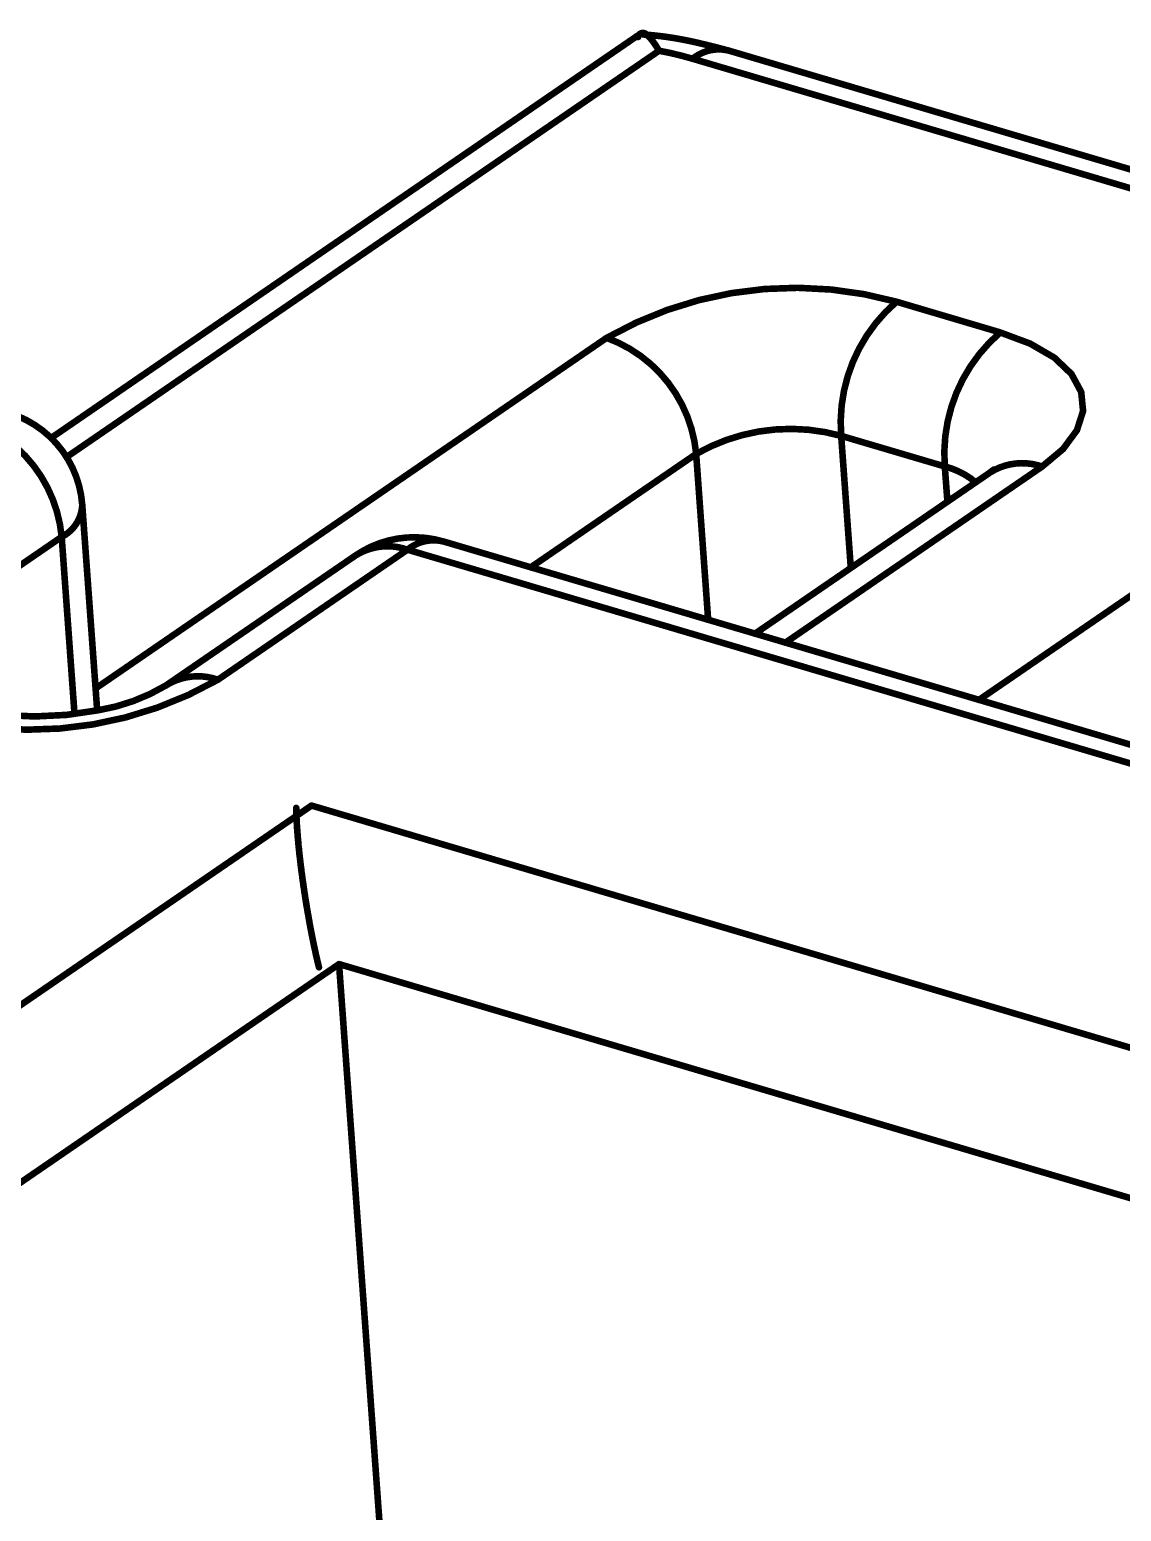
# Model space of a CAD drawing. Header units: inches. Extents: x 0 to 35.2, y -0.7 to 15.9.
# Drawn here: x 33.8411 to 33.9239, y 9.7648 to 9.8772 of the extents above; entities that cross this region are included whole.
import ezdxf

# ---------------------------------------------------------------- set-up
doc = ezdxf.new("R2010")
doc.units = ezdxf.units.IN
doc.header["$MEASUREMENT"] = 0
doc.layers.add('Dimensions', color=6, linetype='Continuous')

msp = doc.modelspace()

# ---------------------------------------------------------------- linework, layer by layer
at = {"layer": 'Dimensions'}
for points in [[(33.88726, 9.87662, 0.0005, 0.0005, -0.607337), (33.88787, 9.87683, 0.0005, 0.0005, 0)], [(33.88765, 9.87681, 0.0005, 0.0005, -0.013057), (33.88901, 9.87668, 0.0005, 0.0005, 0)], [(33.88787, 9.87683, 0.0005, 0.0005, -0.063283), (33.88821, 9.8765, 0.0005, 0.0005, 0)], [(33.84273, 9.84622, 0.0005, 0.0005, 0), (33.88723, 9.87673, 0.0005, 0.0005, 0)], [(33.88821, 9.8765, 0.0005, 0.0005, -0.027102), (33.88854, 9.87606, 0.0005, 0.0005, 0)], [(33.88854, 9.87606, 0.0005, 0.0005, -0.008022), (33.88885, 9.87558, 0.0005, 0.0005, 0)], [(33.88901, 9.87668, 0.0005, 0.0005, -0.014152), (33.89033, 9.87648, 0.0005, 0.0005, 0)], [(33.89033, 9.87648, 0.0005, 0.0005, -0.010453), (33.89162, 9.87622, 0.0005, 0.0005, 0)], [(33.89139, 9.87497, 0.0005, 0.0005, -0.237149), (33.89413, 9.87559, 0.0005, 0.0005, 0)], [(33.89162, 9.87622, 0.0005, 0.0005, -0.008569), (33.89413, 9.87559, 0.0005, 0.0005, 0)], [(33.8439, 9.84477, 0.0005, 0.0005, 0), (33.88885, 9.87558, 0.0005, 0.0005, 0)], [(33.88885, 9.87558, 0.0005, 0.0005, -0.025451), (33.89139, 9.87497, 0.0005, 0.0005, 0)], [(33.89139, 9.87497, 0.0005, 0.0005, 0), (34.13408, 9.80324, 0.0005, 0.0005, 0)], [(33.89413, 9.87559, 0.0005, 0.0005, 0), (34.13682, 9.80385, 0.0005, 0.0005, 0)], [(33.88487, 9.85381, 0.0005, 0.0005, -0.200602), (33.90686, 9.85655, 0.0005, 0.0005, 0)], [(33.90266, 9.84638, 0.0005, 0.0005, -0.239837), (33.90686, 9.85655, 0.0005, 0.0005, 0)], [(33.90686, 9.85655, 0.0005, 0.0005, 0), (33.91473, 9.85422, 0.0005, 0.0005, 0)], [(33.8461, 9.82723, 0.0005, 0.0005, 0), (33.88487, 9.85381, 0.0005, 0.0005, 0)], [(33.88487, 9.85381, 0.0005, 0.0005, -0.290623), (33.89166, 9.84501, 0.0005, 0.0005, 0)], [(33.91052, 9.84406, 0.0005, 0.0005, -0.239837), (33.91473, 9.85422, 0.0005, 0.0005, 0)], [(33.91473, 9.85422, 0.0005, 0.0005, 0), (33.917, 9.85337, 0.0005, 0.0005, 0)], [(33.917, 9.85337, 0.0005, 0.0005, 0), (33.91883, 9.85231, 0.0005, 0.0005, 0)], [(33.91883, 9.85231, 0.0005, 0.0005, 0), (33.92013, 9.85107, 0.0005, 0.0005, 0)], [(33.92013, 9.85107, 0.0005, 0.0005, 0), (33.92087, 9.8497, 0.0005, 0.0005, 0)], [(33.92087, 9.8497, 0.0005, 0.0005, 0), (33.92101, 9.84826, 0.0005, 0.0005, 0)], [(33.83947, 9.84813, 0.0005, 0.0005, -0.312365), (33.84509, 9.84115, 0.0005, 0.0005, 0)], [(33.92054, 9.8468, 0.0005, 0.0005, 0), (33.92101, 9.84826, 0.0005, 0.0005, 0)], [(33.83673, 9.84752, 0.0005, 0.0005, -0.290623), (33.84353, 9.83872, 0.0005, 0.0005, 0)], [(33.89166, 9.84501, 0.0005, 0.0005, -0.200602), (33.90266, 9.84638, 0.0005, 0.0005, 0)], [(33.91949, 9.84538, 0.0005, 0.0005, 0), (33.92054, 9.8468, 0.0005, 0.0005, 0)], [(33.90266, 9.84638, 0.0005, 0.0005, 0), (33.91052, 9.84406, 0.0005, 0.0005, 0)], [(33.90266, 9.84638, 0.0005, 0.0005, 0), (33.90339, 9.83636, 0.0005, 0.0005, 0)], [(33.9179, 9.84405, 0.0005, 0.0005, 0), (33.91949, 9.84538, 0.0005, 0.0005, 0)], [(33.87911, 9.83641, 0.0005, 0.0005, 0), (33.89166, 9.84501, 0.0005, 0.0005, 0)], [(33.89166, 9.84501, 0.0005, 0.0005, 0), (33.89257, 9.83243, 0.0005, 0.0005, 0)], [(33.91395, 9.8436, 0.0005, 0.0005, -0.230341), (33.9179, 9.84405, 0.0005, 0.0005, 0)], [(33.89612, 9.83138, 0.0005, 0.0005, 0), (33.91395, 9.8436, 0.0005, 0.0005, 0)], [(33.89843, 9.8307, 0.0005, 0.0005, 0), (33.9179, 9.84405, 0.0005, 0.0005, 0)], [(33.91052, 9.84406, 0.0005, 0.0005, 0), (33.91072, 9.84139, 0.0005, 0.0005, 0)], [(33.91052, 9.84406, 0.0005, 0.0005, -0.113803), (33.91286, 9.84286, 0.0005, 0.0005, 0)], [(33.91395, 9.8436, 0.0005, 0.0005, 0), (33.91408, 9.84371, 0.0005, 0.0005, 0)], [(33.91408, 9.84371, 0.0005, 0.0005, 0), (33.91419, 9.84378, 0.0005, 0.0005, 0)], [(33.91419, 9.84378, 0.0005, 0.0005, 0), (33.91424, 9.84382, 0.0005, 0.0005, 0)], [(33.91424, 9.84382, 0.0005, 0.0005, -33.501961), (33.91424, 9.84382, 0.0005, 0.0005, 0)], [(33.84509, 9.84115, 0.0005, 0.0005, -0.27419), (33.84353, 9.83872, 0.0005, 0.0005, 0)], [(33.84509, 9.84115, 0.0005, 0.0005, 0), (33.84622, 9.8256, 0.0005, 0.0005, 0)], [(33.82915, 9.82886, 0.0005, 0.0005, 0), (33.84353, 9.83872, 0.0005, 0.0005, 0)], [(33.84353, 9.83872, 0.0005, 0.0005, 0), (33.8445, 9.82533, 0.0005, 0.0005, 0)], [(33.86582, 9.83731, 0.0005, 0.0005, -0.225811), (33.8725, 9.83837, 0.0005, 0.0005, 0)], [(33.85538, 9.82789, 0.0005, 0.0005, 0), (33.86976, 9.83775, 0.0005, 0.0005, 0)], [(33.86582, 9.83731, 0.0005, 0.0005, -0.230341), (33.86976, 9.83775, 0.0005, 0.0005, 0)], [(33.86976, 9.83775, 0.0005, 0.0005, -0.237149), (33.8725, 9.83837, 0.0005, 0.0005, 0)], [(33.86976, 9.83775, 0.0005, 0.0005, 0), (34.49663, 9.65247, 0.0005, 0.0005, 0)], [(33.8725, 9.83837, 0.0005, 0.0005, 0), (34.50087, 9.65263, 0.0005, 0.0005, 0)], [(33.85143, 9.82745, 0.0005, 0.0005, 0), (33.86582, 9.83731, 0.0005, 0.0005, 0)], [(33.91311, 9.82636, 0.0005, 0.0005, 0), (33.92787, 9.83648, 0.0005, 0.0005, 0)], [(33.85538, 9.82789, 0.0005, 0.0005, -0.200602), (33.83338, 9.82516, 0.0005, 0.0005, 0)], [(33.85143, 9.82745, 0.0005, 0.0005, -0.094276), (33.84633, 9.82558, 0.0005, 0.0005, 0)], [(33.85149, 9.82749, 0.0005, 0.0005, -0.225753), (33.85538, 9.82789, 0.0005, 0.0005, 0)], [(33.84633, 9.82558, 0.0005, 0.0005, -0.072574), (33.83906, 9.82522, 0.0005, 0.0005, 0)], [(33.76677, 9.75274, 0.0005, 0.0005, 0), (33.86248, 9.81835, 0.0005, 0.0005, 0)], [(33.86248, 9.81835, 0.0005, 0.0005, 0), (34.35301, 9.67336, 0.0005, 0.0005, 0)], [(33.86132, 9.81817, 0.0005, 0.0005, 0), (33.86132, 9.81809, 0.0005, 0.0005, 0)], [(33.86132, 9.81809, 0.0005, 0.0005, 0), (33.86132, 9.818, 0.0005, 0.0005, 0)], [(33.86132, 9.818, 0.0005, 0.0005, 0), (33.86133, 9.81791, 0.0005, 0.0005, 0)], [(33.86133, 9.81791, 0.0005, 0.0005, 0), (33.86133, 9.81782, 0.0005, 0.0005, 0)], [(33.86133, 9.81782, 0.0005, 0.0005, 0), (33.86133, 9.81773, 0.0005, 0.0005, 0)], [(33.86133, 9.81773, 0.0005, 0.0005, 0), (33.86133, 9.81764, 0.0005, 0.0005, 0)], [(33.86133, 9.81764, 0.0005, 0.0005, 0), (33.86134, 9.81755, 0.0005, 0.0005, 0)], [(33.86134, 9.81755, 0.0005, 0.0005, 0), (33.86134, 9.81745, 0.0005, 0.0005, 0)], [(33.86134, 9.81745, 0.0005, 0.0005, 0), (33.86135, 9.81735, 0.0005, 0.0005, 0)], [(33.86135, 9.81735, 0.0005, 0.0005, 0), (33.86135, 9.81725, 0.0005, 0.0005, 0)], [(33.86135, 9.81725, 0.0005, 0.0005, 0), (33.86136, 9.81715, 0.0005, 0.0005, 0)], [(33.86136, 9.81715, 0.0005, 0.0005, 0), (33.86136, 9.81705, 0.0005, 0.0005, 0)], [(33.86136, 9.81705, 0.0005, 0.0005, 0), (33.86137, 9.81695, 0.0005, 0.0005, 0)], [(33.86137, 9.81695, 0.0005, 0.0005, 0), (33.86137, 9.81685, 0.0005, 0.0005, 0)], [(33.86137, 9.81685, 0.0005, 0.0005, 0), (33.86138, 9.81674, 0.0005, 0.0005, 0)], [(33.86138, 9.81674, 0.0005, 0.0005, 0), (33.86139, 9.81663, 0.0005, 0.0005, 0)], [(33.86139, 9.81663, 0.0005, 0.0005, 0), (33.8614, 9.81653, 0.0005, 0.0005, 0)], [(33.8614, 9.81653, 0.0005, 0.0005, 0), (33.8614, 9.81642, 0.0005, 0.0005, 0)], [(33.8614, 9.81642, 0.0005, 0.0005, 0), (33.86141, 9.81631, 0.0005, 0.0005, 0)], [(33.86141, 9.81631, 0.0005, 0.0005, 0), (33.86142, 9.81619, 0.0005, 0.0005, 0)], [(33.86142, 9.81619, 0.0005, 0.0005, 0), (33.86143, 9.81608, 0.0005, 0.0005, 0)], [(33.86143, 9.81608, 0.0005, 0.0005, 0), (33.86144, 9.81597, 0.0005, 0.0005, 0)], [(33.86144, 9.81597, 0.0005, 0.0005, 0), (33.86145, 9.81585, 0.0005, 0.0005, 0)], [(33.86145, 9.81585, 0.0005, 0.0005, 0), (33.86146, 9.81574, 0.0005, 0.0005, 0)], [(33.86146, 9.81574, 0.0005, 0.0005, 0), (33.86147, 9.81562, 0.0005, 0.0005, 0)], [(33.86147, 9.81562, 0.0005, 0.0005, 0), (33.86148, 9.8155, 0.0005, 0.0005, 0)], [(33.86148, 9.8155, 0.0005, 0.0005, 0), (33.86149, 9.81538, 0.0005, 0.0005, 0)], [(33.86149, 9.81538, 0.0005, 0.0005, 0), (33.8615, 9.81526, 0.0005, 0.0005, 0)], [(33.8615, 9.81526, 0.0005, 0.0005, 0), (33.86152, 9.81514, 0.0005, 0.0005, 0)], [(33.86152, 9.81514, 0.0005, 0.0005, 0), (33.86153, 9.81502, 0.0005, 0.0005, 0)], [(33.86153, 9.81502, 0.0005, 0.0005, 0), (33.86154, 9.81489, 0.0005, 0.0005, 0)], [(33.86154, 9.81489, 0.0005, 0.0005, 0), (33.86156, 9.81477, 0.0005, 0.0005, 0)], [(33.86156, 9.81477, 0.0005, 0.0005, 0), (33.86157, 9.81464, 0.0005, 0.0005, 0)], [(33.86157, 9.81464, 0.0005, 0.0005, 0), (33.86158, 9.81452, 0.0005, 0.0005, 0)], [(33.86158, 9.81452, 0.0005, 0.0005, 0), (33.8616, 9.81439, 0.0005, 0.0005, 0)], [(33.8616, 9.81439, 0.0005, 0.0005, 0), (33.86161, 9.81427, 0.0005, 0.0005, 0)], [(33.86161, 9.81427, 0.0005, 0.0005, 0), (33.86163, 9.81414, 0.0005, 0.0005, 0)], [(33.86163, 9.81414, 0.0005, 0.0005, 0), (33.86164, 9.81401, 0.0005, 0.0005, 0)], [(33.86164, 9.81401, 0.0005, 0.0005, 0), (33.86166, 9.81388, 0.0005, 0.0005, 0)], [(33.86166, 9.81388, 0.0005, 0.0005, 0), (33.86167, 9.81375, 0.0005, 0.0005, 0)], [(33.86167, 9.81375, 0.0005, 0.0005, 0), (33.86169, 9.81362, 0.0005, 0.0005, 0)], [(33.86169, 9.81362, 0.0005, 0.0005, 0), (33.86171, 9.81349, 0.0005, 0.0005, 0)], [(33.86171, 9.81349, 0.0005, 0.0005, 0), (33.86172, 9.81336, 0.0005, 0.0005, 0)], [(33.86172, 9.81336, 0.0005, 0.0005, 0), (33.86174, 9.81323, 0.0005, 0.0005, 0)], [(33.86174, 9.81323, 0.0005, 0.0005, 0), (33.86176, 9.81309, 0.0005, 0.0005, 0)], [(33.86176, 9.81309, 0.0005, 0.0005, 0), (33.86178, 9.81296, 0.0005, 0.0005, 0)], [(33.86178, 9.81296, 0.0005, 0.0005, 0), (33.86179, 9.81283, 0.0005, 0.0005, 0)], [(33.86179, 9.81283, 0.0005, 0.0005, 0), (33.86181, 9.81269, 0.0005, 0.0005, 0)], [(33.86181, 9.81269, 0.0005, 0.0005, 0), (33.86183, 9.81256, 0.0005, 0.0005, 0)], [(33.86183, 9.81256, 0.0005, 0.0005, 0), (33.86185, 9.81243, 0.0005, 0.0005, 0)], [(33.86185, 9.81243, 0.0005, 0.0005, 0), (33.86187, 9.81229, 0.0005, 0.0005, 0)], [(33.86187, 9.81229, 0.0005, 0.0005, 0), (33.86189, 9.81216, 0.0005, 0.0005, 0)], [(33.86189, 9.81216, 0.0005, 0.0005, 0), (33.86191, 9.81202, 0.0005, 0.0005, 0)], [(33.86191, 9.81202, 0.0005, 0.0005, 0), (33.86193, 9.81189, 0.0005, 0.0005, 0)], [(33.86193, 9.81189, 0.0005, 0.0005, 0), (33.86195, 9.81175, 0.0005, 0.0005, 0)], [(33.86195, 9.81175, 0.0005, 0.0005, 0), (33.86197, 9.81162, 0.0005, 0.0005, 0)], [(33.86197, 9.81162, 0.0005, 0.0005, 0), (33.86199, 9.81148, 0.0005, 0.0005, 0)], [(33.86199, 9.81148, 0.0005, 0.0005, 0), (33.86201, 9.81135, 0.0005, 0.0005, 0)], [(33.86201, 9.81135, 0.0005, 0.0005, 0), (33.86203, 9.81121, 0.0005, 0.0005, 0)], [(33.86203, 9.81121, 0.0005, 0.0005, 0), (33.86205, 9.81108, 0.0005, 0.0005, 0)], [(33.86205, 9.81108, 0.0005, 0.0005, 0), (33.86208, 9.81094, 0.0005, 0.0005, 0)], [(33.86208, 9.81094, 0.0005, 0.0005, 0), (33.8621, 9.81081, 0.0005, 0.0005, 0)], [(33.8621, 9.81081, 0.0005, 0.0005, 0), (33.86212, 9.81067, 0.0005, 0.0005, 0)], [(33.86212, 9.81067, 0.0005, 0.0005, 0), (33.86214, 9.81054, 0.0005, 0.0005, 0)], [(33.86214, 9.81054, 0.0005, 0.0005, 0), (33.86217, 9.8104, 0.0005, 0.0005, 0)], [(33.86217, 9.8104, 0.0005, 0.0005, 0), (33.86219, 9.81027, 0.0005, 0.0005, 0)], [(33.86219, 9.81027, 0.0005, 0.0005, 0), (33.86221, 9.81014, 0.0005, 0.0005, 0)], [(33.86221, 9.81014, 0.0005, 0.0005, 0), (33.86224, 9.81, 0.0005, 0.0005, 0)], [(33.86224, 9.81, 0.0005, 0.0005, 0), (33.86226, 9.80987, 0.0005, 0.0005, 0)], [(33.86226, 9.80987, 0.0005, 0.0005, 0), (33.86228, 9.80974, 0.0005, 0.0005, 0)], [(33.86228, 9.80974, 0.0005, 0.0005, 0), (33.86231, 9.8096, 0.0005, 0.0005, 0)], [(33.86231, 9.8096, 0.0005, 0.0005, 0), (33.86233, 9.80947, 0.0005, 0.0005, 0)], [(33.86233, 9.80947, 0.0005, 0.0005, 0), (33.86235, 9.80934, 0.0005, 0.0005, 0)], [(33.86235, 9.80934, 0.0005, 0.0005, 0), (33.86238, 9.80921, 0.0005, 0.0005, 0)], [(33.86238, 9.80921, 0.0005, 0.0005, 0), (33.8624, 9.80908, 0.0005, 0.0005, 0)], [(33.8624, 9.80908, 0.0005, 0.0005, 0), (33.86243, 9.80895, 0.0005, 0.0005, 0)], [(33.86243, 9.80895, 0.0005, 0.0005, 0), (33.86245, 9.80882, 0.0005, 0.0005, 0)], [(33.86245, 9.80882, 0.0005, 0.0005, 0), (33.86248, 9.80869, 0.0005, 0.0005, 0)], [(33.86248, 9.80869, 0.0005, 0.0005, 0), (33.8625, 9.80856, 0.0005, 0.0005, 0)], [(33.8625, 9.80856, 0.0005, 0.0005, 0), (33.86253, 9.80844, 0.0005, 0.0005, 0)], [(33.86253, 9.80844, 0.0005, 0.0005, 0), (33.86255, 9.80831, 0.0005, 0.0005, 0)], [(33.86255, 9.80831, 0.0005, 0.0005, 0), (33.86258, 9.80819, 0.0005, 0.0005, 0)], [(33.86258, 9.80819, 0.0005, 0.0005, 0), (33.8626, 9.80806, 0.0005, 0.0005, 0)], [(33.8626, 9.80806, 0.0005, 0.0005, 0), (33.86263, 9.80794, 0.0005, 0.0005, 0)], [(33.86263, 9.80794, 0.0005, 0.0005, 0), (33.86265, 9.80781, 0.0005, 0.0005, 0)], [(33.86265, 9.80781, 0.0005, 0.0005, 0), (33.86268, 9.80769, 0.0005, 0.0005, 0)], [(33.86268, 9.80769, 0.0005, 0.0005, 0), (33.86271, 9.80757, 0.0005, 0.0005, 0)], [(33.86271, 9.80757, 0.0005, 0.0005, 0), (33.86273, 9.80745, 0.0005, 0.0005, 0)], [(33.86273, 9.80745, 0.0005, 0.0005, 0), (33.86276, 9.80733, 0.0005, 0.0005, 0)], [(33.86276, 9.80733, 0.0005, 0.0005, 0), (33.86278, 9.80721, 0.0005, 0.0005, 0)], [(33.86278, 9.80721, 0.0005, 0.0005, 0), (33.86281, 9.80709, 0.0005, 0.0005, 0)], [(33.78193, 9.74968, 0.0005, 0.0005, 0), (33.86457, 9.80633, 0.0005, 0.0005, 0)], [(33.86281, 9.80709, 0.0005, 0.0005, 0), (33.86283, 9.80698, 0.0005, 0.0005, 0)], [(33.86283, 9.80698, 0.0005, 0.0005, 0), (33.86286, 9.80686, 0.0005, 0.0005, 0)], [(33.86286, 9.80686, 0.0005, 0.0005, 0), (33.86289, 9.80675, 0.0005, 0.0005, 0)], [(33.86289, 9.80675, 0.0005, 0.0005, 0), (33.86291, 9.80664, 0.0005, 0.0005, 0)], [(33.86291, 9.80664, 0.0005, 0.0005, 0), (33.86294, 9.80652, 0.0005, 0.0005, 0)], [(33.86294, 9.80652, 0.0005, 0.0005, 0), (33.86297, 9.80641, 0.0005, 0.0005, 0)], [(33.86297, 9.80641, 0.0005, 0.0005, 0), (33.86299, 9.8063, 0.0005, 0.0005, 0)], [(33.86299, 9.8063, 0.0005, 0.0005, 0), (33.86302, 9.8062, 0.0005, 0.0005, 0)], [(33.86302, 9.8062, 0.0005, 0.0005, 0), (33.86304, 9.80609, 0.0005, 0.0005, 0)], [(33.86457, 9.80633, 0.0005, 0.0005, 0), (33.8684, 9.75348, 0.0005, 0.0005, 0)], [(33.86457, 9.80633, 0.0005, 0.0005, 0), (34.34481, 9.66438, 0.0005, 0.0005, 0)]]:
    msp.add_lwpolyline(points, format="xyseb", dxfattribs=at)
for points in [[(33.88753, 9.87681, 0.00025, 0.00025, 1), (33.88778, 9.87681, 0.00025, 0.00025, 1)], [(33.88774, 9.87683, 0.00025, 0.00025, 1), (33.88799, 9.87683, 0.00025, 0.00025, 1)], [(33.88774, 9.87683, 0.00025, 0.00025, 1), (33.88799, 9.87683, 0.00025, 0.00025, 1)], [(33.88711, 9.87673, 0.00025, 0.00025, 1), (33.88736, 9.87673, 0.00025, 0.00025, 1)], [(33.88713, 9.87662, 0.00025, 0.00025, 1), (33.88738, 9.87662, 0.00025, 0.00025, 1)], [(33.88809, 9.8765, 0.00025, 0.00025, 1), (33.88834, 9.8765, 0.00025, 0.00025, 1)], [(33.88809, 9.8765, 0.00025, 0.00025, 1), (33.88834, 9.8765, 0.00025, 0.00025, 1)], [(33.88841, 9.87606, 0.00025, 0.00025, 1), (33.88866, 9.87606, 0.00025, 0.00025, 1)], [(33.88841, 9.87606, 0.00025, 0.00025, 1), (33.88866, 9.87606, 0.00025, 0.00025, 1)], [(33.88889, 9.87668, 0.00025, 0.00025, 1), (33.88914, 9.87668, 0.00025, 0.00025, 1)], [(33.88889, 9.87668, 0.00025, 0.00025, 1), (33.88914, 9.87668, 0.00025, 0.00025, 1)], [(33.89021, 9.87648, 0.00025, 0.00025, 1), (33.89046, 9.87648, 0.00025, 0.00025, 1)], [(33.89021, 9.87648, 0.00025, 0.00025, 1), (33.89046, 9.87648, 0.00025, 0.00025, 1)], [(33.89149, 9.87622, 0.00025, 0.00025, 1), (33.89174, 9.87622, 0.00025, 0.00025, 1)], [(33.89149, 9.87622, 0.00025, 0.00025, 1), (33.89174, 9.87622, 0.00025, 0.00025, 1)], [(33.88873, 9.87558, 0.00025, 0.00025, 1), (33.88898, 9.87558, 0.00025, 0.00025, 1)], [(33.88873, 9.87558, 0.00025, 0.00025, 1), (33.88898, 9.87558, 0.00025, 0.00025, 1)], [(33.88873, 9.87558, 0.00025, 0.00025, 1), (33.88898, 9.87558, 0.00025, 0.00025, 1)], [(33.89127, 9.87497, 0.00025, 0.00025, 1), (33.89152, 9.87497, 0.00025, 0.00025, 1)], [(33.89127, 9.87497, 0.00025, 0.00025, 1), (33.89152, 9.87497, 0.00025, 0.00025, 1)], [(33.89127, 9.87497, 0.00025, 0.00025, 1), (33.89152, 9.87497, 0.00025, 0.00025, 1)], [(33.894, 9.87559, 0.00025, 0.00025, 1), (33.89425, 9.87559, 0.00025, 0.00025, 1)], [(33.894, 9.87559, 0.00025, 0.00025, 1), (33.89425, 9.87559, 0.00025, 0.00025, 1)], [(33.894, 9.87559, 0.00025, 0.00025, 1), (33.89425, 9.87559, 0.00025, 0.00025, 1)], [(33.90674, 9.85655, 0.00025, 0.00025, 1), (33.90699, 9.85655, 0.00025, 0.00025, 1)], [(33.90674, 9.85655, 0.00025, 0.00025, 1), (33.90699, 9.85655, 0.00025, 0.00025, 1)], [(33.90674, 9.85655, 0.00025, 0.00025, 1), (33.90699, 9.85655, 0.00025, 0.00025, 1)], [(33.88474, 9.85381, 0.00025, 0.00025, 1), (33.88499, 9.85381, 0.00025, 0.00025, 1)], [(33.88474, 9.85381, 0.00025, 0.00025, 1), (33.88499, 9.85381, 0.00025, 0.00025, 1)], [(33.88474, 9.85381, 0.00025, 0.00025, 1), (33.88499, 9.85381, 0.00025, 0.00025, 1)], [(33.9146, 9.85422, 0.00025, 0.00025, 1), (33.91485, 9.85422, 0.00025, 0.00025, 1)], [(33.9146, 9.85422, 0.00025, 0.00025, 1), (33.91485, 9.85422, 0.00025, 0.00025, 1)], [(33.9146, 9.85422, 0.00025, 0.00025, 1), (33.91485, 9.85422, 0.00025, 0.00025, 1)], [(33.91688, 9.85337, 0.00025, 0.00025, 1), (33.91713, 9.85337, 0.00025, 0.00025, 1)], [(33.91688, 9.85337, 0.00025, 0.00025, 1), (33.91713, 9.85337, 0.00025, 0.00025, 1)], [(33.9187, 9.85231, 0.00025, 0.00025, 1), (33.91895, 9.85231, 0.00025, 0.00025, 1)], [(33.9187, 9.85231, 0.00025, 0.00025, 1), (33.91895, 9.85231, 0.00025, 0.00025, 1)], [(33.92001, 9.85107, 0.00025, 0.00025, 1), (33.92026, 9.85107, 0.00025, 0.00025, 1)], [(33.92001, 9.85107, 0.00025, 0.00025, 1), (33.92026, 9.85107, 0.00025, 0.00025, 1)], [(33.92074, 9.8497, 0.00025, 0.00025, 1), (33.92099, 9.8497, 0.00025, 0.00025, 1)], [(33.92074, 9.8497, 0.00025, 0.00025, 1), (33.92099, 9.8497, 0.00025, 0.00025, 1)], [(33.92088, 9.84826, 0.00025, 0.00025, 1), (33.92113, 9.84826, 0.00025, 0.00025, 1)], [(33.92088, 9.84826, 0.00025, 0.00025, 1), (33.92113, 9.84826, 0.00025, 0.00025, 1)], [(33.92042, 9.8468, 0.00025, 0.00025, 1), (33.92067, 9.8468, 0.00025, 0.00025, 1)], [(33.92042, 9.8468, 0.00025, 0.00025, 1), (33.92067, 9.8468, 0.00025, 0.00025, 1)], [(33.8426, 9.84622, 0.00025, 0.00025, 1), (33.84285, 9.84622, 0.00025, 0.00025, 1)], [(33.90253, 9.84638, 0.00025, 0.00025, 1), (33.90278, 9.84638, 0.00025, 0.00025, 1)], [(33.90253, 9.84638, 0.00025, 0.00025, 1), (33.90278, 9.84638, 0.00025, 0.00025, 1)], [(33.90253, 9.84638, 0.00025, 0.00025, 1), (33.90278, 9.84638, 0.00025, 0.00025, 1)], [(33.90253, 9.84638, 0.00025, 0.00025, 1), (33.90278, 9.84638, 0.00025, 0.00025, 1)], [(33.91937, 9.84538, 0.00025, 0.00025, 1), (33.91962, 9.84538, 0.00025, 0.00025, 1)], [(33.91937, 9.84538, 0.00025, 0.00025, 1), (33.91962, 9.84538, 0.00025, 0.00025, 1)], [(33.84378, 9.84477, 0.00025, 0.00025, 1), (33.84403, 9.84477, 0.00025, 0.00025, 1)], [(33.89154, 9.84501, 0.00025, 0.00025, 1), (33.89179, 9.84501, 0.00025, 0.00025, 1)], [(33.89154, 9.84501, 0.00025, 0.00025, 1), (33.89179, 9.84501, 0.00025, 0.00025, 1)], [(33.89154, 9.84501, 0.00025, 0.00025, 1), (33.89179, 9.84501, 0.00025, 0.00025, 1)], [(33.89154, 9.84501, 0.00025, 0.00025, 1), (33.89179, 9.84501, 0.00025, 0.00025, 1)], [(33.9104, 9.84406, 0.00025, 0.00025, 1), (33.91065, 9.84406, 0.00025, 0.00025, 1)], [(33.9104, 9.84406, 0.00025, 0.00025, 1), (33.91065, 9.84406, 0.00025, 0.00025, 1)], [(33.9104, 9.84406, 0.00025, 0.00025, 1), (33.91065, 9.84406, 0.00025, 0.00025, 1)], [(33.9104, 9.84406, 0.00025, 0.00025, 1), (33.91065, 9.84406, 0.00025, 0.00025, 1)], [(33.91382, 9.8436, 0.00025, 0.00025, 1), (33.91407, 9.8436, 0.00025, 0.00025, 1)], [(33.91382, 9.8436, 0.00025, 0.00025, 1), (33.91407, 9.8436, 0.00025, 0.00025, 1)], [(33.91382, 9.8436, 0.00025, 0.00025, 1), (33.91407, 9.8436, 0.00025, 0.00025, 1)], [(33.91396, 9.84371, 0.00025, 0.00025, 1), (33.91421, 9.84371, 0.00025, 0.00025, 1)], [(33.91396, 9.84371, 0.00025, 0.00025, 1), (33.91421, 9.84371, 0.00025, 0.00025, 1)], [(33.91406, 9.84378, 0.00025, 0.00025, 1), (33.91431, 9.84378, 0.00025, 0.00025, 1)], [(33.91406, 9.84378, 0.00025, 0.00025, 1), (33.91431, 9.84378, 0.00025, 0.00025, 1)], [(33.91411, 9.84382, 0.00025, 0.00025, 1), (33.91436, 9.84382, 0.00025, 0.00025, 1)], [(33.91412, 9.84382, 0.00025, 0.00025, 1), (33.91437, 9.84382, 0.00025, 0.00025, 1)], [(33.91411, 9.84382, 0.00025, 0.00025, 1), (33.91436, 9.84382, 0.00025, 0.00025, 1)], [(33.91777, 9.84405, 0.00025, 0.00025, 1), (33.91802, 9.84405, 0.00025, 0.00025, 1)], [(33.91777, 9.84405, 0.00025, 0.00025, 1), (33.91802, 9.84405, 0.00025, 0.00025, 1)], [(33.91777, 9.84405, 0.00025, 0.00025, 1), (33.91802, 9.84405, 0.00025, 0.00025, 1)], [(33.91274, 9.84286, 0.00025, 0.00025, 1), (33.91299, 9.84286, 0.00025, 0.00025, 1)], [(33.84497, 9.84115, 0.00025, 0.00025, 1), (33.84522, 9.84115, 0.00025, 0.00025, 1)], [(33.84497, 9.84115, 0.00025, 0.00025, 1), (33.84522, 9.84115, 0.00025, 0.00025, 1)], [(33.84497, 9.84115, 0.00025, 0.00025, 1), (33.84522, 9.84115, 0.00025, 0.00025, 1)], [(33.91059, 9.84139, 0.00025, 0.00025, 1), (33.91084, 9.84139, 0.00025, 0.00025, 1)], [(33.8434, 9.83872, 0.00025, 0.00025, 1), (33.84365, 9.83872, 0.00025, 0.00025, 1)], [(33.8434, 9.83872, 0.00025, 0.00025, 1), (33.84365, 9.83872, 0.00025, 0.00025, 1)], [(33.8434, 9.83872, 0.00025, 0.00025, 1), (33.84365, 9.83872, 0.00025, 0.00025, 1)], [(33.8434, 9.83872, 0.00025, 0.00025, 1), (33.84365, 9.83872, 0.00025, 0.00025, 1)], [(33.86964, 9.83775, 0.00025, 0.00025, 1), (33.86989, 9.83775, 0.00025, 0.00025, 1)], [(33.86964, 9.83775, 0.00025, 0.00025, 1), (33.86989, 9.83775, 0.00025, 0.00025, 1)], [(33.86964, 9.83775, 0.00025, 0.00025, 1), (33.86989, 9.83775, 0.00025, 0.00025, 1)], [(33.86964, 9.83775, 0.00025, 0.00025, 1), (33.86989, 9.83775, 0.00025, 0.00025, 1)], [(33.87237, 9.83837, 0.00025, 0.00025, 1), (33.87262, 9.83837, 0.00025, 0.00025, 1)], [(33.87237, 9.83837, 0.00025, 0.00025, 1), (33.87262, 9.83837, 0.00025, 0.00025, 1)], [(33.87237, 9.83837, 0.00025, 0.00025, 1), (33.87262, 9.83837, 0.00025, 0.00025, 1)], [(33.86569, 9.83731, 0.00025, 0.00025, 1), (33.86594, 9.83731, 0.00025, 0.00025, 1)], [(33.86569, 9.83731, 0.00025, 0.00025, 1), (33.86594, 9.83731, 0.00025, 0.00025, 1)], [(33.86569, 9.83731, 0.00025, 0.00025, 1), (33.86594, 9.83731, 0.00025, 0.00025, 1)], [(33.87899, 9.83641, 0.00025, 0.00025, 1), (33.87924, 9.83641, 0.00025, 0.00025, 1)], [(33.90326, 9.83636, 0.00025, 0.00025, 1), (33.90351, 9.83636, 0.00025, 0.00025, 1)], [(33.89245, 9.83243, 0.00025, 0.00025, 1), (33.8927, 9.83243, 0.00025, 0.00025, 1)], [(33.896, 9.83138, 0.00025, 0.00025, 1), (33.89625, 9.83138, 0.00025, 0.00025, 1)], [(33.8983, 9.8307, 0.00025, 0.00025, 1), (33.89855, 9.8307, 0.00025, 0.00025, 1)], [(33.85131, 9.82745, 0.00025, 0.00025, 1), (33.85156, 9.82745, 0.00025, 0.00025, 1)], [(33.85131, 9.82745, 0.00025, 0.00025, 1), (33.85156, 9.82745, 0.00025, 0.00025, 1)], [(33.85136, 9.82749, 0.00025, 0.00025, 1), (33.85161, 9.82749, 0.00025, 0.00025, 1)], [(33.85526, 9.82789, 0.00025, 0.00025, 1), (33.85551, 9.82789, 0.00025, 0.00025, 1)], [(33.85526, 9.82789, 0.00025, 0.00025, 1), (33.85551, 9.82789, 0.00025, 0.00025, 1)], [(33.85526, 9.82789, 0.00025, 0.00025, 1), (33.85551, 9.82789, 0.00025, 0.00025, 1)], [(33.84597, 9.82723, 0.00025, 0.00025, 1), (33.84622, 9.82723, 0.00025, 0.00025, 1)], [(33.91299, 9.82636, 0.00025, 0.00025, 1), (33.91324, 9.82636, 0.00025, 0.00025, 1)], [(33.84437, 9.82533, 0.00025, 0.00025, 1), (33.84462, 9.82533, 0.00025, 0.00025, 1)], [(33.84609, 9.8256, 0.00025, 0.00025, 1), (33.84634, 9.8256, 0.00025, 0.00025, 1)], [(33.8462, 9.82558, 0.00025, 0.00025, 1), (33.84645, 9.82558, 0.00025, 0.00025, 1)], [(33.8462, 9.82558, 0.00025, 0.00025, 1), (33.84645, 9.82558, 0.00025, 0.00025, 1)], [(33.86235, 9.81835, 0.00025, 0.00025, 1), (33.8626, 9.81835, 0.00025, 0.00025, 1)], [(33.86235, 9.81835, 0.00025, 0.00025, 1), (33.8626, 9.81835, 0.00025, 0.00025, 1)], [(33.8612, 9.81817, 0.00025, 0.00025, 1), (33.86145, 9.81817, 0.00025, 0.00025, 1)], [(33.8612, 9.81809, 0.00025, 0.00025, 1), (33.86145, 9.81809, 0.00025, 0.00025, 1)], [(33.8612, 9.81809, 0.00025, 0.00025, 1), (33.86145, 9.81809, 0.00025, 0.00025, 1)], [(33.8612, 9.818, 0.00025, 0.00025, 1), (33.86145, 9.818, 0.00025, 0.00025, 1)], [(33.8612, 9.818, 0.00025, 0.00025, 1), (33.86145, 9.818, 0.00025, 0.00025, 1)], [(33.8612, 9.81791, 0.00025, 0.00025, 1), (33.86145, 9.81791, 0.00025, 0.00025, 1)], [(33.8612, 9.81791, 0.00025, 0.00025, 1), (33.86145, 9.81791, 0.00025, 0.00025, 1)], [(33.8612, 9.81782, 0.00025, 0.00025, 1), (33.86145, 9.81782, 0.00025, 0.00025, 1)], [(33.8612, 9.81782, 0.00025, 0.00025, 1), (33.86145, 9.81782, 0.00025, 0.00025, 1)], [(33.86121, 9.81773, 0.00025, 0.00025, 1), (33.86146, 9.81773, 0.00025, 0.00025, 1)], [(33.86121, 9.81773, 0.00025, 0.00025, 1), (33.86146, 9.81773, 0.00025, 0.00025, 1)], [(33.86121, 9.81764, 0.00025, 0.00025, 1), (33.86146, 9.81764, 0.00025, 0.00025, 1)], [(33.86121, 9.81764, 0.00025, 0.00025, 1), (33.86146, 9.81764, 0.00025, 0.00025, 1)], [(33.86121, 9.81755, 0.00025, 0.00025, 1), (33.86146, 9.81755, 0.00025, 0.00025, 1)], [(33.86121, 9.81755, 0.00025, 0.00025, 1), (33.86146, 9.81755, 0.00025, 0.00025, 1)], [(33.86122, 9.81745, 0.00025, 0.00025, 1), (33.86147, 9.81745, 0.00025, 0.00025, 1)], [(33.86122, 9.81745, 0.00025, 0.00025, 1), (33.86147, 9.81745, 0.00025, 0.00025, 1)], [(33.86122, 9.81735, 0.00025, 0.00025, 1), (33.86147, 9.81735, 0.00025, 0.00025, 1)], [(33.86122, 9.81735, 0.00025, 0.00025, 1), (33.86147, 9.81735, 0.00025, 0.00025, 1)], [(33.86123, 9.81725, 0.00025, 0.00025, 1), (33.86148, 9.81725, 0.00025, 0.00025, 1)], [(33.86123, 9.81725, 0.00025, 0.00025, 1), (33.86148, 9.81725, 0.00025, 0.00025, 1)], [(33.86123, 9.81715, 0.00025, 0.00025, 1), (33.86148, 9.81715, 0.00025, 0.00025, 1)], [(33.86123, 9.81715, 0.00025, 0.00025, 1), (33.86148, 9.81715, 0.00025, 0.00025, 1)], [(33.86124, 9.81705, 0.00025, 0.00025, 1), (33.86149, 9.81705, 0.00025, 0.00025, 1)], [(33.86124, 9.81705, 0.00025, 0.00025, 1), (33.86149, 9.81705, 0.00025, 0.00025, 1)], [(33.86124, 9.81695, 0.00025, 0.00025, 1), (33.86149, 9.81695, 0.00025, 0.00025, 1)], [(33.86124, 9.81695, 0.00025, 0.00025, 1), (33.86149, 9.81695, 0.00025, 0.00025, 1)], [(33.86125, 9.81685, 0.00025, 0.00025, 1), (33.8615, 9.81685, 0.00025, 0.00025, 1)], [(33.86125, 9.81685, 0.00025, 0.00025, 1), (33.8615, 9.81685, 0.00025, 0.00025, 1)], [(33.86126, 9.81674, 0.00025, 0.00025, 1), (33.86151, 9.81674, 0.00025, 0.00025, 1)], [(33.86126, 9.81674, 0.00025, 0.00025, 1), (33.86151, 9.81674, 0.00025, 0.00025, 1)], [(33.86126, 9.81663, 0.00025, 0.00025, 1), (33.86151, 9.81663, 0.00025, 0.00025, 1)], [(33.86126, 9.81663, 0.00025, 0.00025, 1), (33.86151, 9.81663, 0.00025, 0.00025, 1)], [(33.86127, 9.81653, 0.00025, 0.00025, 1), (33.86152, 9.81653, 0.00025, 0.00025, 1)], [(33.86127, 9.81653, 0.00025, 0.00025, 1), (33.86152, 9.81653, 0.00025, 0.00025, 1)], [(33.86128, 9.81642, 0.00025, 0.00025, 1), (33.86153, 9.81642, 0.00025, 0.00025, 1)], [(33.86128, 9.81642, 0.00025, 0.00025, 1), (33.86153, 9.81642, 0.00025, 0.00025, 1)], [(33.86129, 9.81631, 0.00025, 0.00025, 1), (33.86154, 9.81631, 0.00025, 0.00025, 1)], [(33.86129, 9.81631, 0.00025, 0.00025, 1), (33.86154, 9.81631, 0.00025, 0.00025, 1)], [(33.8613, 9.81619, 0.00025, 0.00025, 1), (33.86155, 9.81619, 0.00025, 0.00025, 1)], [(33.8613, 9.81619, 0.00025, 0.00025, 1), (33.86155, 9.81619, 0.00025, 0.00025, 1)], [(33.8613, 9.81608, 0.00025, 0.00025, 1), (33.86155, 9.81608, 0.00025, 0.00025, 1)], [(33.8613, 9.81608, 0.00025, 0.00025, 1), (33.86155, 9.81608, 0.00025, 0.00025, 1)], [(33.86131, 9.81597, 0.00025, 0.00025, 1), (33.86156, 9.81597, 0.00025, 0.00025, 1)], [(33.86131, 9.81597, 0.00025, 0.00025, 1), (33.86156, 9.81597, 0.00025, 0.00025, 1)], [(33.86132, 9.81585, 0.00025, 0.00025, 1), (33.86157, 9.81585, 0.00025, 0.00025, 1)], [(33.86132, 9.81585, 0.00025, 0.00025, 1), (33.86157, 9.81585, 0.00025, 0.00025, 1)], [(33.86133, 9.81574, 0.00025, 0.00025, 1), (33.86158, 9.81574, 0.00025, 0.00025, 1)], [(33.86133, 9.81574, 0.00025, 0.00025, 1), (33.86158, 9.81574, 0.00025, 0.00025, 1)], [(33.86135, 9.81562, 0.00025, 0.00025, 1), (33.8616, 9.81562, 0.00025, 0.00025, 1)], [(33.86135, 9.81562, 0.00025, 0.00025, 1), (33.8616, 9.81562, 0.00025, 0.00025, 1)], [(33.86136, 9.8155, 0.00025, 0.00025, 1), (33.86161, 9.8155, 0.00025, 0.00025, 1)], [(33.86136, 9.8155, 0.00025, 0.00025, 1), (33.86161, 9.8155, 0.00025, 0.00025, 1)], [(33.86137, 9.81538, 0.00025, 0.00025, 1), (33.86162, 9.81538, 0.00025, 0.00025, 1)], [(33.86137, 9.81538, 0.00025, 0.00025, 1), (33.86162, 9.81538, 0.00025, 0.00025, 1)], [(33.86138, 9.81526, 0.00025, 0.00025, 1), (33.86163, 9.81526, 0.00025, 0.00025, 1)], [(33.86138, 9.81526, 0.00025, 0.00025, 1), (33.86163, 9.81526, 0.00025, 0.00025, 1)], [(33.86139, 9.81514, 0.00025, 0.00025, 1), (33.86164, 9.81514, 0.00025, 0.00025, 1)], [(33.86139, 9.81514, 0.00025, 0.00025, 1), (33.86164, 9.81514, 0.00025, 0.00025, 1)], [(33.8614, 9.81502, 0.00025, 0.00025, 1), (33.86165, 9.81502, 0.00025, 0.00025, 1)], [(33.8614, 9.81502, 0.00025, 0.00025, 1), (33.86165, 9.81502, 0.00025, 0.00025, 1)], [(33.86142, 9.81489, 0.00025, 0.00025, 1), (33.86167, 9.81489, 0.00025, 0.00025, 1)], [(33.86142, 9.81489, 0.00025, 0.00025, 1), (33.86167, 9.81489, 0.00025, 0.00025, 1)], [(33.86143, 9.81477, 0.00025, 0.00025, 1), (33.86168, 9.81477, 0.00025, 0.00025, 1)], [(33.86143, 9.81477, 0.00025, 0.00025, 1), (33.86168, 9.81477, 0.00025, 0.00025, 1)], [(33.86144, 9.81464, 0.00025, 0.00025, 1), (33.86169, 9.81464, 0.00025, 0.00025, 1)], [(33.86144, 9.81464, 0.00025, 0.00025, 1), (33.86169, 9.81464, 0.00025, 0.00025, 1)], [(33.86146, 9.81452, 0.00025, 0.00025, 1), (33.86171, 9.81452, 0.00025, 0.00025, 1)], [(33.86146, 9.81452, 0.00025, 0.00025, 1), (33.86171, 9.81452, 0.00025, 0.00025, 1)], [(33.86147, 9.81439, 0.00025, 0.00025, 1), (33.86172, 9.81439, 0.00025, 0.00025, 1)], [(33.86147, 9.81439, 0.00025, 0.00025, 1), (33.86172, 9.81439, 0.00025, 0.00025, 1)], [(33.86149, 9.81427, 0.00025, 0.00025, 1), (33.86174, 9.81427, 0.00025, 0.00025, 1)], [(33.86149, 9.81427, 0.00025, 0.00025, 1), (33.86174, 9.81427, 0.00025, 0.00025, 1)], [(33.8615, 9.81414, 0.00025, 0.00025, 1), (33.86175, 9.81414, 0.00025, 0.00025, 1)], [(33.8615, 9.81414, 0.00025, 0.00025, 1), (33.86175, 9.81414, 0.00025, 0.00025, 1)], [(33.86152, 9.81401, 0.00025, 0.00025, 1), (33.86177, 9.81401, 0.00025, 0.00025, 1)], [(33.86152, 9.81401, 0.00025, 0.00025, 1), (33.86177, 9.81401, 0.00025, 0.00025, 1)], [(33.86153, 9.81388, 0.00025, 0.00025, 1), (33.86178, 9.81388, 0.00025, 0.00025, 1)], [(33.86153, 9.81388, 0.00025, 0.00025, 1), (33.86178, 9.81388, 0.00025, 0.00025, 1)], [(33.86155, 9.81375, 0.00025, 0.00025, 1), (33.8618, 9.81375, 0.00025, 0.00025, 1)], [(33.86155, 9.81375, 0.00025, 0.00025, 1), (33.8618, 9.81375, 0.00025, 0.00025, 1)], [(33.86157, 9.81362, 0.00025, 0.00025, 1), (33.86182, 9.81362, 0.00025, 0.00025, 1)], [(33.86157, 9.81362, 0.00025, 0.00025, 1), (33.86182, 9.81362, 0.00025, 0.00025, 1)], [(33.86158, 9.81349, 0.00025, 0.00025, 1), (33.86183, 9.81349, 0.00025, 0.00025, 1)], [(33.86158, 9.81349, 0.00025, 0.00025, 1), (33.86183, 9.81349, 0.00025, 0.00025, 1)], [(33.8616, 9.81336, 0.00025, 0.00025, 1), (33.86185, 9.81336, 0.00025, 0.00025, 1)], [(33.8616, 9.81336, 0.00025, 0.00025, 1), (33.86185, 9.81336, 0.00025, 0.00025, 1)], [(33.86162, 9.81323, 0.00025, 0.00025, 1), (33.86187, 9.81323, 0.00025, 0.00025, 1)], [(33.86162, 9.81323, 0.00025, 0.00025, 1), (33.86187, 9.81323, 0.00025, 0.00025, 1)], [(33.86163, 9.81309, 0.00025, 0.00025, 1), (33.86188, 9.81309, 0.00025, 0.00025, 1)], [(33.86163, 9.81309, 0.00025, 0.00025, 1), (33.86188, 9.81309, 0.00025, 0.00025, 1)], [(33.86165, 9.81296, 0.00025, 0.00025, 1), (33.8619, 9.81296, 0.00025, 0.00025, 1)], [(33.86165, 9.81296, 0.00025, 0.00025, 1), (33.8619, 9.81296, 0.00025, 0.00025, 1)], [(33.86167, 9.81283, 0.00025, 0.00025, 1), (33.86192, 9.81283, 0.00025, 0.00025, 1)], [(33.86167, 9.81283, 0.00025, 0.00025, 1), (33.86192, 9.81283, 0.00025, 0.00025, 1)], [(33.86169, 9.81269, 0.00025, 0.00025, 1), (33.86194, 9.81269, 0.00025, 0.00025, 1)], [(33.86169, 9.81269, 0.00025, 0.00025, 1), (33.86194, 9.81269, 0.00025, 0.00025, 1)], [(33.86171, 9.81256, 0.00025, 0.00025, 1), (33.86196, 9.81256, 0.00025, 0.00025, 1)], [(33.86171, 9.81256, 0.00025, 0.00025, 1), (33.86196, 9.81256, 0.00025, 0.00025, 1)], [(33.86173, 9.81243, 0.00025, 0.00025, 1), (33.86198, 9.81243, 0.00025, 0.00025, 1)], [(33.86173, 9.81243, 0.00025, 0.00025, 1), (33.86198, 9.81243, 0.00025, 0.00025, 1)], [(33.86174, 9.81229, 0.00025, 0.00025, 1), (33.86199, 9.81229, 0.00025, 0.00025, 1)], [(33.86174, 9.81229, 0.00025, 0.00025, 1), (33.86199, 9.81229, 0.00025, 0.00025, 1)], [(33.86176, 9.81216, 0.00025, 0.00025, 1), (33.86201, 9.81216, 0.00025, 0.00025, 1)], [(33.86176, 9.81216, 0.00025, 0.00025, 1), (33.86201, 9.81216, 0.00025, 0.00025, 1)], [(33.86178, 9.81202, 0.00025, 0.00025, 1), (33.86203, 9.81202, 0.00025, 0.00025, 1)], [(33.86178, 9.81202, 0.00025, 0.00025, 1), (33.86203, 9.81202, 0.00025, 0.00025, 1)], [(33.8618, 9.81189, 0.00025, 0.00025, 1), (33.86205, 9.81189, 0.00025, 0.00025, 1)], [(33.8618, 9.81189, 0.00025, 0.00025, 1), (33.86205, 9.81189, 0.00025, 0.00025, 1)], [(33.86182, 9.81175, 0.00025, 0.00025, 1), (33.86207, 9.81175, 0.00025, 0.00025, 1)], [(33.86182, 9.81175, 0.00025, 0.00025, 1), (33.86207, 9.81175, 0.00025, 0.00025, 1)], [(33.86185, 9.81162, 0.00025, 0.00025, 1), (33.8621, 9.81162, 0.00025, 0.00025, 1)], [(33.86185, 9.81162, 0.00025, 0.00025, 1), (33.8621, 9.81162, 0.00025, 0.00025, 1)], [(33.86187, 9.81148, 0.00025, 0.00025, 1), (33.86212, 9.81148, 0.00025, 0.00025, 1)], [(33.86187, 9.81148, 0.00025, 0.00025, 1), (33.86212, 9.81148, 0.00025, 0.00025, 1)], [(33.86189, 9.81135, 0.00025, 0.00025, 1), (33.86214, 9.81135, 0.00025, 0.00025, 1)], [(33.86189, 9.81135, 0.00025, 0.00025, 1), (33.86214, 9.81135, 0.00025, 0.00025, 1)], [(33.86191, 9.81121, 0.00025, 0.00025, 1), (33.86216, 9.81121, 0.00025, 0.00025, 1)], [(33.86191, 9.81121, 0.00025, 0.00025, 1), (33.86216, 9.81121, 0.00025, 0.00025, 1)], [(33.86193, 9.81108, 0.00025, 0.00025, 1), (33.86218, 9.81108, 0.00025, 0.00025, 1)], [(33.86193, 9.81108, 0.00025, 0.00025, 1), (33.86218, 9.81108, 0.00025, 0.00025, 1)], [(33.86195, 9.81094, 0.00025, 0.00025, 1), (33.8622, 9.81094, 0.00025, 0.00025, 1)], [(33.86195, 9.81094, 0.00025, 0.00025, 1), (33.8622, 9.81094, 0.00025, 0.00025, 1)], [(33.86197, 9.81081, 0.00025, 0.00025, 1), (33.86222, 9.81081, 0.00025, 0.00025, 1)], [(33.86197, 9.81081, 0.00025, 0.00025, 1), (33.86222, 9.81081, 0.00025, 0.00025, 1)], [(33.862, 9.81067, 0.00025, 0.00025, 1), (33.86225, 9.81067, 0.00025, 0.00025, 1)], [(33.862, 9.81067, 0.00025, 0.00025, 1), (33.86225, 9.81067, 0.00025, 0.00025, 1)], [(33.86202, 9.81054, 0.00025, 0.00025, 1), (33.86227, 9.81054, 0.00025, 0.00025, 1)], [(33.86202, 9.81054, 0.00025, 0.00025, 1), (33.86227, 9.81054, 0.00025, 0.00025, 1)], [(33.86204, 9.8104, 0.00025, 0.00025, 1), (33.86229, 9.8104, 0.00025, 0.00025, 1)], [(33.86204, 9.8104, 0.00025, 0.00025, 1), (33.86229, 9.8104, 0.00025, 0.00025, 1)], [(33.86206, 9.81027, 0.00025, 0.00025, 1), (33.86231, 9.81027, 0.00025, 0.00025, 1)], [(33.86206, 9.81027, 0.00025, 0.00025, 1), (33.86231, 9.81027, 0.00025, 0.00025, 1)], [(33.86209, 9.81014, 0.00025, 0.00025, 1), (33.86234, 9.81014, 0.00025, 0.00025, 1)], [(33.86209, 9.81014, 0.00025, 0.00025, 1), (33.86234, 9.81014, 0.00025, 0.00025, 1)], [(33.86211, 9.81, 0.00025, 0.00025, 1), (33.86236, 9.81, 0.00025, 0.00025, 1)], [(33.86211, 9.81, 0.00025, 0.00025, 1), (33.86236, 9.81, 0.00025, 0.00025, 1)], [(33.86213, 9.80987, 0.00025, 0.00025, 1), (33.86238, 9.80987, 0.00025, 0.00025, 1)], [(33.86213, 9.80987, 0.00025, 0.00025, 1), (33.86238, 9.80987, 0.00025, 0.00025, 1)], [(33.86216, 9.80974, 0.00025, 0.00025, 1), (33.86241, 9.80974, 0.00025, 0.00025, 1)], [(33.86216, 9.80974, 0.00025, 0.00025, 1), (33.86241, 9.80974, 0.00025, 0.00025, 1)], [(33.86218, 9.8096, 0.00025, 0.00025, 1), (33.86243, 9.8096, 0.00025, 0.00025, 1)], [(33.86218, 9.8096, 0.00025, 0.00025, 1), (33.86243, 9.8096, 0.00025, 0.00025, 1)], [(33.86221, 9.80947, 0.00025, 0.00025, 1), (33.86245, 9.80947, 0.00025, 0.00025, 1)], [(33.86221, 9.80947, 0.00025, 0.00025, 1), (33.86245, 9.80947, 0.00025, 0.00025, 1)], [(33.86223, 9.80934, 0.00025, 0.00025, 1), (33.86248, 9.80934, 0.00025, 0.00025, 1)], [(33.86223, 9.80934, 0.00025, 0.00025, 1), (33.86248, 9.80934, 0.00025, 0.00025, 1)], [(33.86225, 9.80921, 0.00025, 0.00025, 1), (33.8625, 9.80921, 0.00025, 0.00025, 1)], [(33.86225, 9.80921, 0.00025, 0.00025, 1), (33.8625, 9.80921, 0.00025, 0.00025, 1)], [(33.86228, 9.80908, 0.00025, 0.00025, 1), (33.86253, 9.80908, 0.00025, 0.00025, 1)], [(33.86228, 9.80908, 0.00025, 0.00025, 1), (33.86253, 9.80908, 0.00025, 0.00025, 1)], [(33.8623, 9.80895, 0.00025, 0.00025, 1), (33.86255, 9.80895, 0.00025, 0.00025, 1)], [(33.8623, 9.80895, 0.00025, 0.00025, 1), (33.86255, 9.80895, 0.00025, 0.00025, 1)], [(33.86233, 9.80882, 0.00025, 0.00025, 1), (33.86258, 9.80882, 0.00025, 0.00025, 1)], [(33.86233, 9.80882, 0.00025, 0.00025, 1), (33.86258, 9.80882, 0.00025, 0.00025, 1)], [(33.86235, 9.80869, 0.00025, 0.00025, 1), (33.8626, 9.80869, 0.00025, 0.00025, 1)], [(33.86235, 9.80869, 0.00025, 0.00025, 1), (33.8626, 9.80869, 0.00025, 0.00025, 1)], [(33.86238, 9.80856, 0.00025, 0.00025, 1), (33.86263, 9.80856, 0.00025, 0.00025, 1)], [(33.86238, 9.80856, 0.00025, 0.00025, 1), (33.86263, 9.80856, 0.00025, 0.00025, 1)], [(33.8624, 9.80844, 0.00025, 0.00025, 1), (33.86265, 9.80844, 0.00025, 0.00025, 1)], [(33.8624, 9.80844, 0.00025, 0.00025, 1), (33.86265, 9.80844, 0.00025, 0.00025, 1)], [(33.86243, 9.80831, 0.00025, 0.00025, 1), (33.86268, 9.80831, 0.00025, 0.00025, 1)], [(33.86243, 9.80831, 0.00025, 0.00025, 1), (33.86268, 9.80831, 0.00025, 0.00025, 1)], [(33.86245, 9.80819, 0.00025, 0.00025, 1), (33.8627, 9.80819, 0.00025, 0.00025, 1)], [(33.86245, 9.80819, 0.00025, 0.00025, 1), (33.8627, 9.80819, 0.00025, 0.00025, 1)], [(33.86248, 9.80806, 0.00025, 0.00025, 1), (33.86273, 9.80806, 0.00025, 0.00025, 1)], [(33.86248, 9.80806, 0.00025, 0.00025, 1), (33.86273, 9.80806, 0.00025, 0.00025, 1)], [(33.8625, 9.80794, 0.00025, 0.00025, 1), (33.86275, 9.80794, 0.00025, 0.00025, 1)], [(33.8625, 9.80794, 0.00025, 0.00025, 1), (33.86275, 9.80794, 0.00025, 0.00025, 1)], [(33.86253, 9.80781, 0.00025, 0.00025, 1), (33.86278, 9.80781, 0.00025, 0.00025, 1)], [(33.86253, 9.80781, 0.00025, 0.00025, 1), (33.86278, 9.80781, 0.00025, 0.00025, 1)], [(33.86255, 9.80769, 0.00025, 0.00025, 1), (33.8628, 9.80769, 0.00025, 0.00025, 1)], [(33.86255, 9.80769, 0.00025, 0.00025, 1), (33.8628, 9.80769, 0.00025, 0.00025, 1)], [(33.86258, 9.80757, 0.00025, 0.00025, 1), (33.86283, 9.80757, 0.00025, 0.00025, 1)], [(33.86258, 9.80757, 0.00025, 0.00025, 1), (33.86283, 9.80757, 0.00025, 0.00025, 1)], [(33.86261, 9.80745, 0.00025, 0.00025, 1), (33.86286, 9.80745, 0.00025, 0.00025, 1)], [(33.86261, 9.80745, 0.00025, 0.00025, 1), (33.86286, 9.80745, 0.00025, 0.00025, 1)], [(33.86263, 9.80733, 0.00025, 0.00025, 1), (33.86288, 9.80733, 0.00025, 0.00025, 1)], [(33.86263, 9.80733, 0.00025, 0.00025, 1), (33.86288, 9.80733, 0.00025, 0.00025, 1)], [(33.86266, 9.80721, 0.00025, 0.00025, 1), (33.86291, 9.80721, 0.00025, 0.00025, 1)], [(33.86266, 9.80721, 0.00025, 0.00025, 1), (33.86291, 9.80721, 0.00025, 0.00025, 1)], [(33.86268, 9.80709, 0.00025, 0.00025, 1), (33.86293, 9.80709, 0.00025, 0.00025, 1)], [(33.86268, 9.80709, 0.00025, 0.00025, 1), (33.86293, 9.80709, 0.00025, 0.00025, 1)], [(33.86271, 9.80698, 0.00025, 0.00025, 1), (33.86296, 9.80698, 0.00025, 0.00025, 1)], [(33.86271, 9.80698, 0.00025, 0.00025, 1), (33.86296, 9.80698, 0.00025, 0.00025, 1)], [(33.86274, 9.80686, 0.00025, 0.00025, 1), (33.86299, 9.80686, 0.00025, 0.00025, 1)], [(33.86274, 9.80686, 0.00025, 0.00025, 1), (33.86299, 9.80686, 0.00025, 0.00025, 1)], [(33.86276, 9.80675, 0.00025, 0.00025, 1), (33.86301, 9.80675, 0.00025, 0.00025, 1)], [(33.86276, 9.80675, 0.00025, 0.00025, 1), (33.86301, 9.80675, 0.00025, 0.00025, 1)], [(33.86279, 9.80664, 0.00025, 0.00025, 1), (33.86304, 9.80664, 0.00025, 0.00025, 1)], [(33.86279, 9.80664, 0.00025, 0.00025, 1), (33.86304, 9.80664, 0.00025, 0.00025, 1)], [(33.86281, 9.80652, 0.00025, 0.00025, 1), (33.86306, 9.80652, 0.00025, 0.00025, 1)], [(33.86281, 9.80652, 0.00025, 0.00025, 1), (33.86306, 9.80652, 0.00025, 0.00025, 1)], [(33.86284, 9.80641, 0.00025, 0.00025, 1), (33.86309, 9.80641, 0.00025, 0.00025, 1)], [(33.86284, 9.80641, 0.00025, 0.00025, 1), (33.86309, 9.80641, 0.00025, 0.00025, 1)], [(33.86287, 9.8063, 0.00025, 0.00025, 1), (33.86312, 9.8063, 0.00025, 0.00025, 1)], [(33.86287, 9.8063, 0.00025, 0.00025, 1), (33.86312, 9.8063, 0.00025, 0.00025, 1)], [(33.86289, 9.8062, 0.00025, 0.00025, 1), (33.86314, 9.8062, 0.00025, 0.00025, 1)], [(33.86289, 9.8062, 0.00025, 0.00025, 1), (33.86314, 9.8062, 0.00025, 0.00025, 1)], [(33.86292, 9.80609, 0.00025, 0.00025, 1), (33.86317, 9.80609, 0.00025, 0.00025, 1)], [(33.86444, 9.80633, 0.00025, 0.00025, 1), (33.86469, 9.80633, 0.00025, 0.00025, 1)], [(33.86444, 9.80633, 0.00025, 0.00025, 1), (33.86469, 9.80633, 0.00025, 0.00025, 1)], [(33.86444, 9.80633, 0.00025, 0.00025, 1), (33.86469, 9.80633, 0.00025, 0.00025, 1)]]:
    msp.add_lwpolyline(points, format="xyseb", close=True, dxfattribs=at)

doc.saveas('drawing.dxf')
